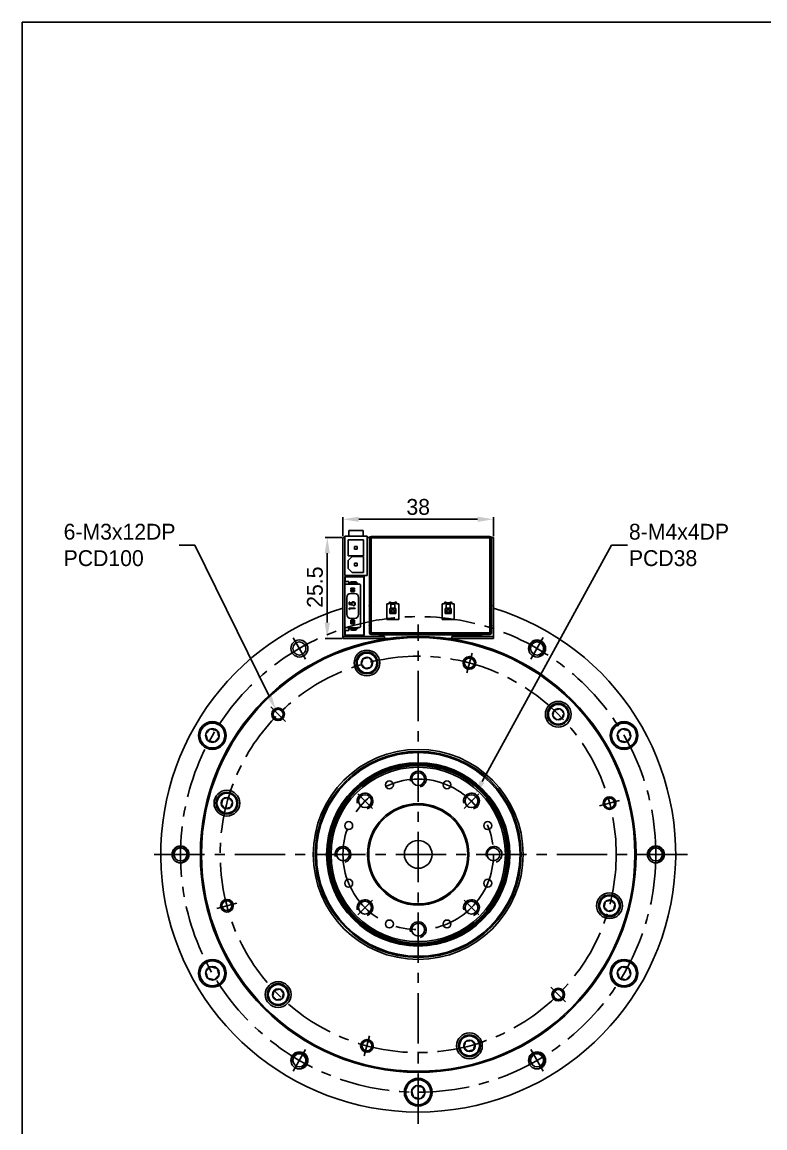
# Model space of a CAD drawing. Header units: millimetres. Extents: x 0 to 594, y 0 to 420.
# Drawn here: x 0 to 187.5, y 141 to 420 of the extents above; entities that cross this region are included whole.
import ezdxf

# ---------------------------------------------------------------- set-up
doc = ezdxf.new("R2010")
doc.units = ezdxf.units.MM
doc.header["$PDSIZE"] = -1
doc.linetypes.add('CENTERX2', pattern=[20.32, 12.7, -2.54, 2.54, -2.54])
for name, color, linetype in [('중심선', 1, 'CENTERX2'), ('치수', 3, 'Continuous'), ('치수선', 3, 'Continuous')]:
    doc.layers.add(name, color=color, linetype=linetype)
doc.styles.add('누리로봇 문자스타일_20230829', font='GOTHIC.TTF')
doc.dimstyles.new('A2기본 치수스타일', dxfattribs={"dimtxt": 4, "dimasz": 4, "dimexe": 0.5, "dimexo": 0.3, "dimgap": 1, "dimtad": 1, "dimtoh": 1, "dimdec": 1, "dimzin": 12, "dimdsep": 46, "dimtxsty": '누리로봇 문자스타일_20230829', "dimcen": 0.09, "dimclrd": 3, "dimclre": 3, "dimclrt": 3, "dimadec": 0, "dimazin": 3, "dimtm": 1e-09, "dimtfac": 1, "dimtdec": 1, "dimtofl": 0, "dimtmove": 0, "dimatfit": 3, "dimfxl": 1, "dimfrac": 2, "dimarcsym": 0})
doc.dimstyles.new('A3지시선 치수스타일', dxfattribs={"dimtxt": 4, "dimasz": 4, "dimexe": 0.5, "dimexo": 0.3, "dimgap": 0.396875, "dimtad": 0, "dimtih": 1, "dimtoh": 1, "dimdec": 1, "dimzin": 12, "dimdsep": 46, "dimtxsty": '누리로봇 문자스타일_20230829', "dimcen": 0.09, "dimclrd": 3, "dimclre": 3, "dimclrt": 3, "dimadec": 0, "dimazin": 3, "dimtm": 1e-09, "dimtfac": 1, "dimtdec": 1, "dimtofl": 0, "dimtmove": 0, "dimatfit": 3, "dimfxl": 1, "dimfrac": 2, "dimarcsym": 0})

# ---------------------------------------------------------------- blocks, each defined once
blk = doc.blocks.new('*U81')
at = {"layer": '중심선'}
blk.add_line((-1.57, -2.73), (1.57, 2.73), dxfattribs=at)
blk = doc.blocks.new('*U82')
at = {"color": 0, "linetype": 'ByBlock', "lineweight": -2}
for p, rotation in [((93.06, 248.41), 60.00000000000004), ((63.06, 196.45), 120), ((183.06, 196.45), 300), ((93.06, 144.49), 180), ((153.06, 144.49), 240)]:
    blk.add_blockref('*U81', p, dxfattribs=dict(at, rotation=rotation))
blk.add_blockref('*U81', (153.06, 248.41), dxfattribs=at)
blk = doc.blocks.new('*U83')
at = {"layer": '중심선', "ltscale": 2}
blk.add_line((-1.85, -1.85), (1.85, 1.85), dxfattribs=at)
blk = doc.blocks.new('*U84')
at = {"color": 0, "linetype": 'ByBlock', "lineweight": -2}
for p, rotation in [((123.06, 215.45), 45.00000000000001), ((109.63, 209.89), 90), ((104.06, 196.45), 135), ((142.06, 196.45), 315), ((109.63, 183.02), 180), ((136.5, 183.02), 270), ((123.06, 177.45), 225)]:
    blk.add_blockref('*U83', p, dxfattribs=dict(at, rotation=rotation))
blk.add_blockref('*U83', (136.5, 209.89), dxfattribs=at)
blk = doc.blocks.new('*U85')
at = {"layer": '중심선'}
blk.add_line((-0.67, -2.51), (0.67, 2.51), dxfattribs=at)
blk = doc.blocks.new('*U86')
at = {"color": 0, "linetype": 'ByBlock', "lineweight": -2}
blk.add_blockref('*U85', (136.01, 244.75), dxfattribs=at)
for p, rotation in [((87.71, 231.81), 59.99999999999999), ((171.36, 209.39), 300), ((74.77, 183.51), 120), ((158.42, 161.1), 239.9999999999999), ((110.12, 148.16), 180)]:
    blk.add_blockref('*U85', p, dxfattribs=dict(at, rotation=rotation))
blk = doc.blocks.new('*D88')
at = {"layer": 'Defpoints', "color": 0}
for p in [(64.09, 246.48), (65.2, 244.23)]:
    blk.add_point(p, dxfattribs=at)
at = {"layer": '치수선', "color": 3, "lineweight": -2}
for p, q in [((39.63, 288.06), (43.63, 288.06)), ((43.63, 288.06), (62.33, 250.07))]:
    blk.add_line(p, q, dxfattribs=at)
at = {"layer": '치수선', "color": 3}
blk.add_solid([(62.92, 250.36), (61.73, 249.77), (64.09, 246.48)], dxfattribs=at)
at = {"layer": '치수선', "color": 3, "insert": (10.49, 288.06), "char_height": 4, "attachment_point": 4, "style": '누리로봇 문자스타일_20230829'}
blk.add_mtext('6-M3x12DP\\PPCD100', dxfattribs=at)
blk = doc.blocks.new('*D89')
at = {"layer": 'Defpoints', "color": 0}
for p in [(114.21, 224.86), (112.66, 222.01)]:
    blk.add_point(p, dxfattribs=at)
at = {"layer": '치수선', "color": 3, "lineweight": -2}
for p, q in [((148.8, 288.06), (116.13, 228.37)), ((152.8, 288.06), (148.8, 288.06))]:
    blk.add_line(p, q, dxfattribs=at)
at = {"layer": '치수선', "color": 3}
blk.add_solid([(115.55, 228.69), (116.72, 228.05), (114.21, 224.86)], dxfattribs=at)
at = {"layer": '치수선', "color": 3, "insert": (153.2, 288.06), "char_height": 4, "attachment_point": 4, "style": '누리로봇 문자스타일_20230829'}
blk.add_mtext('8-M4x4DP\\PPCD38', dxfattribs=at)
blk = doc.blocks.new('*D103')
at = {"layer": 'Defpoints', "color": 0}
for p in [(119, 294.56), (81, 290), (119, 290)]:
    blk.add_point(p, dxfattribs=at)
at = {"layer": '치수', "color": 3, "lineweight": -2}
for p, q in [((81, 290.3), (81, 295.06)), ((85, 294.56), (115, 294.56)), ((119, 290.3), (119, 295.06))]:
    blk.add_line(p, q, dxfattribs=at)
at = {"layer": '치수', "color": 3}
for points in [[(85, 295.22), (85, 293.89), (81, 294.56)], [(115, 295.22), (115, 293.89), (119, 294.56)]]:
    blk.add_solid(points, dxfattribs=at)
at = {"layer": '치수', "color": 3, "insert": (100, 297.66), "char_height": 4, "attachment_point": 5, "style": '누리로봇 문자스타일_20230829'}
blk.add_mtext('38', dxfattribs=at)
blk = doc.blocks.new('*D106')
at = {"layer": 'Defpoints', "color": 0}
for p in [(81, 290), (77.04, 264.5), (81, 264.5)]:
    blk.add_point(p, dxfattribs=at)
at = {"layer": '치수', "color": 3, "lineweight": -2}
for p, q in [((80.7, 290), (76.54, 290)), ((77.04, 286), (77.04, 268.5)), ((80.7, 264.5), (76.54, 264.5))]:
    blk.add_line(p, q, dxfattribs=at)
at = {"layer": '치수', "color": 3}
for points in [[(76.37, 286), (77.71, 286), (77.04, 290)], [(76.37, 268.5), (77.71, 268.5), (77.04, 264.5)]]:
    blk.add_solid(points, dxfattribs=at)
at = {"layer": '치수', "color": 3, "insert": (73.94, 277.43), "char_height": 4, "attachment_point": 5, "rotation": 90, "style": '누리로봇 문자스타일_20230829'}
blk.add_mtext('25.5', dxfattribs=at)

msp = doc.modelspace()

# ---------------------------------------------------------------- linework, layer by layer
at = {"color": 7, "linetype": 'Continuous', "lineweight": 25}
for p, q in [((81.5, 290.26), (81.95, 290.26)), ((81.5, 290.26), (81.5, 280.36)), ((87.1, 290.26), (81.95, 290.26)), ((82.5, 291.76), (82.5, 290.26)), ((83.18, 291.76), (82.5, 291.76)), ((86.1, 291.76), (83.43, 291.76)), ((86.1, 291.76), (86.1, 290.26)), ((87.1, 290.26), (87.1, 280.36)), ((88.11, 290.25), (118.1, 290.25)), ((81.5, 290), (81, 290)), ((81, 264.5), (81, 290)), ((82.3, 289.36), (86.2, 289.36)), ((82.3, 285.36), (82.3, 289.36)), ((86.2, 289.36), (86.2, 285.36)), ((87.74, 290), (87.1, 290)), ((87.71, 266.1), (87.71, 289.85)), ((88.11, 290), (87.98, 290)), ((88.11, 289.85), (88.11, 265.9)), ((118.18, 289.85), (88.11, 289.85)), ((118.23, 290), (118.1, 290)), ((118.1, 265.9), (118.1, 289.85)), ((119, 290), (118.47, 290)), ((118.5, 289.85), (118.5, 266.1)), ((119, 290), (119, 264.5)), ((86.2, 285.36), (82.3, 285.36)), ((82.3, 284.16), (83.3, 285.16)), ((83.3, 285.16), (86.2, 285.16)), ((86.2, 285.16), (86.2, 281.16)), ((82.3, 282.16), (82.3, 284.16)), ((83.3, 281.16), (82.3, 282.16)), ((84.6, 283.51), (83.9, 283.51)), ((87.1, 280.36), (81.5, 280.36)), ((81.5, 280.07), (81.5, 278.9)), ((86.3, 280.17), (81.6, 280.17)), ((81.6, 278.9), (81.6, 280.14)), ((81.6, 280.07), (86.3, 280.07)), ((86.2, 281.16), (83.3, 281.16)), ((86.4, 280.07), (86.3, 280.07)), ((86.3, 280.07), (86.3, 265.35)), ((86.4, 265.35), (86.4, 280.07)), ((82.5, 278.9), (81.5, 278.9)), ((81.5, 278.9), (81.5, 277.96)), ((81.5, 267.46), (81.5, 277.96)), ((81.7, 278.16), (82.2, 278.16)), ((82.2, 278.16), (82.25, 278.21)), ((84.65, 278.21), (82.25, 278.21)), ((82.5, 278.9), (82.5, 278.21)), ((84.05, 278.61), (83, 278.61)), ((83, 278.61), (83, 278.21)), ((83.9, 277.21), (83, 277.21)), ((83, 277.21), (83, 276.81)), ((83.9, 276.81), (83, 276.81)), ((83, 276.71), (83, 276.31)), ((83, 276.71), (83.9, 276.71)), ((83, 276.31), (83.9, 276.31)), ((83.05, 278.61), (83.05, 278.21)), ((83.22, 278.81), (84.06, 278.81)), ((83.9, 276.81), (83.9, 277.21)), ((83.9, 276.31), (83.9, 276.71)), ((84.05, 278.51), (84.05, 278.61)), ((84.06, 278.51), (84.05, 278.51)), ((84.65, 278.21), (84.7, 278.16)), ((84.7, 278.16), (85.2, 278.16)), ((85.4, 277.96), (85.4, 267.46)), ((81.95, 274.86), (81.95, 270.56)), ((82.59, 273.65), (82.74, 273.65)), ((82.59, 273.04), (82.59, 273.65)), ((82.74, 273.65), (82.74, 273.14)), ((83.95, 275.86), (82.95, 275.86)), ((84.95, 274.86), (84.95, 270.56)), ((92.7, 273.25), (92.7, 273.48)), ((93.1, 273.48), (94.1, 273.48)), ((94.5, 273.48), (94.5, 273.25)), ((106.67, 273.25), (106.67, 273.48)), ((107.07, 273.48), (108.07, 273.48)), ((108.47, 273.48), (108.47, 273.25)), ((83.34, 272.89), (82.59, 273.04)), ((82.59, 271.88), (82.59, 272.15)), ((82.59, 272.15), (84.09, 272.15)), ((82.74, 271.79), (82.59, 271.88)), ((82.74, 273.14), (83.13, 273.06)), ((84.09, 272.02), (82.74, 272.02)), ((82.74, 272.02), (82.74, 271.79)), ((83.7, 272.73), (83.7, 272.87)), ((84.09, 272.15), (84.09, 272.02)), ((92.7, 273.25), (92.1, 273.25)), ((92.1, 273.25), (92.1, 269.25)), ((92.86, 270.75), (92.86, 272.05)), ((92.86, 272.05), (93.1, 272.05)), ((94.36, 270.75), (92.86, 270.75)), ((93.1, 273.13), (93.1, 272.12)), ((93.1, 272.12), (94.1, 272.12)), ((93.1, 272.12), (93.1, 272.03)), ((93.4, 272.03), (93.1, 272.03)), ((93.1, 271.15), (93.1, 271.55)), ((93.4, 271.55), (93.1, 271.55)), ((94.1, 271.15), (93.1, 271.15)), ((94.1, 273.13), (93.1, 273.13)), ((93.4, 271.84), (93.4, 271.55)), ((93.8, 271.78), (93.4, 271.78)), ((94.1, 272.03), (93.8, 272.03)), ((93.8, 271.55), (93.8, 271.84)), ((93.8, 271.55), (94.1, 271.55)), ((94.1, 272.12), (94.1, 273.13)), ((94.1, 271.55), (94.1, 271.15)), ((94.1, 272.05), (94.36, 272.05)), ((94.36, 272.05), (94.36, 270.75)), ((95.1, 273.25), (94.5, 273.25)), ((95.1, 269.25), (95.1, 273.25)), ((106.67, 273.25), (106.08, 273.25)), ((106.08, 273.25), (106.08, 269.25)), ((106.82, 270.75), (106.82, 272.05)), ((106.82, 272.05), (107.07, 272.05)), ((108.33, 270.75), (106.82, 270.75)), ((107.07, 273.13), (107.07, 272.12)), ((107.07, 272.12), (108.07, 272.12)), ((107.07, 272.12), (107.07, 272.03)), ((107.37, 272.03), (107.07, 272.03)), ((107.07, 271.15), (107.07, 271.55)), ((107.37, 271.55), (107.07, 271.55)), ((108.07, 271.15), (107.07, 271.15)), ((108.07, 273.13), (107.07, 273.13)), ((107.37, 271.84), (107.37, 271.55)), ((107.77, 271.78), (107.37, 271.78)), ((108.07, 272.03), (107.77, 272.03)), ((107.77, 271.55), (107.77, 271.84)), ((107.77, 271.55), (108.07, 271.55)), ((108.07, 272.12), (108.07, 273.13)), ((108.07, 271.55), (108.07, 271.15)), ((108.07, 272.05), (108.33, 272.05)), ((108.33, 272.05), (108.33, 270.75)), ((109.07, 273.25), (108.47, 273.25)), ((109.07, 269.25), (109.07, 273.25)), ((83.95, 269.56), (82.95, 269.56)), ((83, 269.11), (83.9, 269.11)), ((83, 268.71), (83, 269.11)), ((83, 268.71), (83.9, 268.71)), ((83.9, 268.61), (83, 268.61)), ((83, 268.21), (83, 268.61)), ((83.9, 268.21), (83, 268.21)), ((83.9, 269.11), (83.9, 268.71)), ((83.9, 268.61), (83.9, 268.21)), ((92.1, 269.25), (95.1, 269.25)), ((106.08, 269.25), (109.07, 269.25)), ((81.5, 267.46), (81.5, 266.52)), ((82.5, 266.52), (81.5, 266.52)), ((81.5, 266.52), (81.5, 265.35)), ((81.56, 265.35), (86.32, 265.35)), ((81.6, 265.35), (81.6, 266.52)), ((81.6, 265.25), (86.3, 265.25)), ((81.7, 267.26), (82.2, 267.26)), ((82.2, 267.26), (82.25, 267.21)), ((84.65, 267.21), (82.25, 267.21)), ((82.5, 267.21), (82.5, 266.52)), ((83, 267.21), (83, 266.81)), ((83, 266.81), (84.05, 266.81)), ((83.05, 267.21), (83.05, 266.81)), ((83.22, 266.61), (84.07, 266.61)), ((84.05, 266.81), (84.05, 266.91)), ((84.07, 266.91), (84.05, 266.91)), ((84.65, 267.21), (84.7, 267.26)), ((84.7, 267.26), (85.2, 267.26)), ((87.66, 267.81), (87.71, 267.82)), ((87.66, 267.81), (87.71, 267.55)), ((87.71, 266.1), (87.71, 265.9)), ((87.91, 265.9), (87.71, 265.9)), ((88.11, 265.9), (91.11, 265.9)), ((91.11, 265.5), (88.11, 265.5)), ((115.35, 265.4), (90.85, 265.4)), ((91.11, 265.9), (104.1, 265.9)), ((102.1, 265.8), (91.11, 265.8)), ((102.1, 265.7), (91.11, 265.7)), ((91.11, 265.5), (104.1, 265.5)), ((95.4, 265.85), (91.8, 265.85)), ((115.1, 265.7), (104.1, 265.7)), ((104.1, 265.9), (115.1, 265.9)), ((104.1, 265.5), (104.1, 265.9)), ((109.37, 265.8), (104.1, 265.8)), ((104.1, 265.5), (115.1, 265.5)), ((109.37, 265.85), (105.77, 265.85)), ((115.1, 265.8), (109.37, 265.8)), ((115.1, 265.9), (118.1, 265.9)), ((118.1, 265.5), (115.1, 265.5)), ((115.41, 265.4), (116, 265.4)), ((118.3, 265.9), (118.5, 265.9)), ((118.55, 267.81), (118.5, 267.82)), ((118.5, 267.55), (118.55, 267.81)), ((118.5, 265.9), (118.5, 266.1)), ((81, 265), (91.5, 265)), ((92.6, 264.5), (81, 264.5)), ((91.5, 265), (91.5, 264.5)), ((119, 264.5), (107.4, 264.5)), ((108.5, 265), (119, 265)), ((108.5, 264.5), (108.5, 265)), ((88.45, 214.78), (88.17, 214.9))]:
    msp.add_line(p, q, dxfattribs=at)
msp.add_lwpolyline([(0, 420), (594, 420), (594, 0), (0, 0)], close=True)
at = {"color": 7, "linetype": 'Continuous', "lineweight": 25, "flags": 128}
for points in [[(88.11, 290.25), (88.11, 290.24), (88.11, 290.22), (88.11, 290.18), (88.11, 290.13), (88.11, 290.07), (88.11, 290), (88.11, 289.93), (88.11, 289.85)], [(118.1, 289.85), (118.1, 289.93), (118.1, 290), (118.1, 290.07), (118.1, 290.13), (118.1, 290.18), (118.1, 290.22), (118.1, 290.24), (118.1, 290.25)], [(83.9, 287.71), (83.9, 287.32), (83.9, 287.01)], [(84.6, 287.71), (84.21, 287.71), (83.9, 287.71)], [(84.6, 287.71), (84.6, 287.32), (84.6, 287.01)], [(88.11, 289.85), (88.03, 289.85), (87.96, 289.85), (87.89, 289.85), (87.83, 289.85), (87.78, 289.85), (87.74, 289.85), (87.72, 289.85), (87.71, 289.85)], [(118.5, 289.85), (118.49, 289.85), (118.47, 289.85), (118.43, 289.85), (118.38, 289.85), (118.32, 289.85), (118.25, 289.85), (118.18, 289.85)], [(84.6, 287.01), (84.21, 287.01), (83.9, 287.01)], [(83.9, 283.51), (83.9, 283.12), (83.9, 282.81)], [(84.6, 282.81), (84.21, 282.81), (83.9, 282.81)], [(84.6, 283.51), (84.6, 283.12), (84.6, 282.81)], [(81.6, 280.07), (81.58, 280.07), (81.53, 280.07), (81.52, 280.07), (81.51, 280.07), (81.5, 280.07), (81.5, 280.07)], [(81.6, 280.17), (81.6, 280.17), (81.6, 280.16), (81.6, 280.15), (81.6, 280.14)], [(86.3, 280.07), (86.3, 280.11), (86.3, 280.13), (86.3, 280.14), (86.3, 280.15), (86.3, 280.17)], [(93.1, 273.48), (93.1, 273.43), (93.1, 273.38), (93.1, 273.33), (93.1, 273.16), (93.1, 273.13)], [(94.1, 273.13), (94.1, 273.16), (94.1, 273.2), (94.1, 273.24), (94.1, 273.28), (94.1, 273.33), (94.1, 273.48)], [(107.07, 273.48), (107.07, 273.43), (107.07, 273.38), (107.07, 273.33), (107.07, 273.16), (107.07, 273.13)], [(108.07, 273.13), (108.07, 273.16), (108.07, 273.2), (108.07, 273.24), (108.07, 273.28), (108.07, 273.33), (108.07, 273.38), (108.07, 273.48)], [(93.4, 272.03), (93.4, 271.91), (93.4, 271.88), (93.4, 271.84)], [(93.8, 271.84), (93.8, 271.88), (93.8, 271.91), (93.8, 272.03)], [(94.1, 272.03), (94.1, 272.04), (94.1, 272.05), (94.1, 272.07), (94.1, 272.08), (94.1, 272.09), (94.1, 272.1), (94.1, 272.11), (94.1, 272.12)], [(107.37, 272.03), (107.37, 271.91), (107.37, 271.88), (107.37, 271.84)], [(107.77, 271.84), (107.77, 271.88), (107.77, 271.91), (107.77, 272.03)], [(108.07, 272.03), (108.07, 272.04), (108.07, 272.05), (108.07, 272.07), (108.07, 272.08), (108.07, 272.09), (108.07, 272.1), (108.07, 272.11), (108.07, 272.12)], [(81.5, 265.35), (81.5, 265.35), (81.54, 265.35), (81.56, 265.35)], [(81.6, 265.35), (81.6, 265.31), (81.6, 265.29), (81.6, 265.28), (81.6, 265.27), (81.6, 265.25), (81.6, 265.25)], [(86.3, 265.25), (86.3, 265.27), (86.3, 265.28), (86.3, 265.29), (86.3, 265.31), (86.3, 265.35)], [(86.32, 265.35), (86.34, 265.35), (86.36, 265.35), (86.4, 265.35), (86.4, 265.35)], [(88.11, 265.9), (88.11, 265.75), (88.11, 265.68), (88.11, 265.62), (88.11, 265.57), (88.11, 265.53), (88.11, 265.51), (88.11, 265.5)], [(90.2, 265.4), (90.26, 265.4), (90.41, 265.4), (90.61, 265.4), (90.85, 265.4)], [(90.85, 265.5), (90.85, 265.48), (90.85, 265.46), (90.85, 265.4)], [(91.11, 265.5), (91.11, 265.51), (91.11, 265.53), (91.11, 265.57), (91.11, 265.9)], [(91.8, 265.8), (91.8, 265.81), (91.8, 265.82), (91.8, 265.85), (91.8, 265.89), (91.8, 265.9)], [(95.4, 265.9), (95.4, 265.89), (95.4, 265.85), (95.4, 265.82), (95.4, 265.8)], [(102.1, 265.9), (102.1, 265.57), (102.1, 265.53), (102.1, 265.51), (102.1, 265.5)], [(105.77, 265.8), (105.77, 265.82), (105.77, 265.85), (105.77, 265.89), (105.77, 265.9)], [(109.37, 265.9), (109.37, 265.89), (109.37, 265.85), (109.37, 265.82), (109.37, 265.8)], [(115.1, 265.9), (115.1, 265.82), (115.1, 265.75), (115.1, 265.68), (115.1, 265.62), (115.1, 265.57), (115.1, 265.53), (115.1, 265.51), (115.1, 265.5)], [(115.35, 265.4), (115.35, 265.41), (115.35, 265.41), (115.35, 265.43), (115.35, 265.44), (115.35, 265.46), (115.35, 265.48), (115.35, 265.5)], [(115.35, 265.4), (115.36, 265.4), (115.38, 265.4), (115.39, 265.4), (115.4, 265.4), (115.41, 265.4), (115.41, 265.4)], [(118.1, 265.5), (118.1, 265.51), (118.1, 265.53), (118.1, 265.57), (118.1, 265.62), (118.1, 265.68), (118.1, 265.75), (118.1, 265.9)]]:
    msp.add_lwpolyline(points, dxfattribs=at)
at = {"color": 7, "linetype": 'Continuous', "lineweight": 25}
for centre, radius in [((100, 210), 55), ((100, 210), 54.7), ((70, 261.96), 2.15), ((70, 261.96), 1.65), ((130, 261.96), 2.15), ((130, 261.96), 1.65), ((87.06, 258.3), 3.25), ((87.06, 258.3), 2.75), ((87.06, 258.3), 2.5), ((87.06, 258.3), 1.44), ((112.94, 258.3), 1.6), ((112.94, 258.3), 1.25), ((135.36, 245.36), 3.25), ((64.64, 245.36), 1.6), ((64.64, 245.36), 1.25), ((135.36, 245.36), 2.75), ((135.36, 245.36), 2.5), ((135.36, 245.36), 1.44), ((48.04, 240), 3.5), ((48.04, 240), 3.15), ((151.96, 240), 3.5), ((151.96, 240), 3.15), ((48.04, 240), 1.73), ((151.96, 240), 1.73), ((100, 210), 26.5), ((100, 210), 26), ((100, 210), 25.71), ((100, 210), 23.13), ((100, 210), 22.96), ((100, 210), 22.66), ((100, 210), 22.42), ((100, 210), 22), ((100, 229), 1.62), ((51.7, 222.94), 3.25), ((92.73, 227.55), 1), ((107.27, 227.55), 1), ((51.7, 222.94), 2.75), ((51.7, 222.94), 2.5), ((51.7, 222.94), 1.44), ((86.56, 223.44), 1.62), ((113.44, 223.44), 1.62), ((148.3, 222.94), 1.6), ((148.3, 222.94), 1.25), ((100, 210), 12.8), ((100, 210), 12.5), ((82.45, 217.27), 1), ((117.55, 217.27), 1), ((40, 210), 2.15), ((100, 210), 3.5), ((160, 210), 2.15), ((40, 210), 1.65), ((81, 210), 1.62), ((119, 210), 1.62), ((160, 210), 1.65), ((82.45, 202.73), 1), ((117.55, 202.73), 1), ((51.7, 197.06), 1.6), ((51.7, 197.06), 1.25), ((86.56, 196.56), 1.62), ((113.44, 196.56), 1.62), ((148.3, 197.06), 3.25), ((148.3, 197.06), 2.75), ((148.3, 197.06), 2.5), ((148.3, 197.06), 1.44), ((92.73, 192.45), 1), ((100, 191), 1.62), ((107.27, 192.45), 1), ((48.04, 180), 3.5), ((48.04, 180), 3.15), ((48.04, 180), 1.73), ((151.96, 180), 3.5), ((151.96, 180), 3.15), ((151.96, 180), 1.73), ((64.64, 174.64), 3.25), ((64.64, 174.64), 2.75), ((64.64, 174.64), 2.5), ((64.64, 174.64), 1.44), ((135.36, 174.64), 1.6), ((135.36, 174.64), 1.25), ((112.94, 161.7), 3.25), ((87.06, 161.7), 1.6), ((87.06, 161.7), 1.25), ((112.94, 161.7), 2.75), ((112.94, 161.7), 2.5), ((112.94, 161.7), 1.44), ((70, 158.04), 2.15), ((70, 158.04), 1.65), ((130, 158.04), 2.15), ((130, 158.04), 1.65), ((100, 150), 3.5), ((100, 150), 3.15), ((100, 150), 1.73)]:
    msp.add_circle(centre, radius, dxfattribs=at)
for centre, radius, start, end in [((88.11, 289.85), 0.4, 90, 180), ((118.1, 289.85), 0.4, 0, 90), ((88.11, 289.85), 0.2, 90, 180), ((88.21, 289.7), 0.3, 109.4712, 150), ((118.1, 289.85), 0.2, 0, 90), ((118, 289.7), 0.3, 30, 70.5288), ((81.6, 280.07), 0.1, 90, 180), ((86.3, 280.07), 0.1, 0, 90), ((81.7, 277.96), 0.2, 90, 180), ((83.55, 278.19), 0.8, 145.8571, 178.4986), ((83.22, 278.41), 0.4, 90.0006, 145.8571), ((84.06, 278.11), 0.7, 3.8047, 90.0006), ((84.06, 278.11), 0.4, 13.9527, 90.0011), ((85.2, 277.96), 0.2, 0, 90), ((82.95, 274.86), 1, 90, 180), ((83.95, 274.86), 1, 0, 90), ((92.9, 273.48), 0.2, 0, 180), ((94.3, 273.48), 0.2, 0, 180), ((106.87, 273.48), 0.2, 0, 180), ((108.27, 273.48), 0.2, 0, 180), ((100, 210), 65, 106.9962, 73.0038), ((88.21, 272.72), 0.587, 148.3896, 211.6104), ((118, 272.72), 0.587, 328.3896, 31.6104), ((82.95, 270.56), 1, 180, 270), ((83.95, 270.56), 1, 270, 0), ((81.7, 267.46), 0.2, 180, 270), ((81.6, 265.35), 0.1, 180, 270), ((83.55, 267.24), 0.8, 182.0085, 214.1423), ((83.22, 267.01), 0.4, 214.1423, 269.9999), ((84.07, 267.31), 0.7, 269.9999, 355.6136), ((84.07, 267.31), 0.4, 269.9999, 344.9985), ((85.2, 267.46), 0.2, 270, 0), ((86.3, 265.35), 0.1, 270, 0), ((88.11, 265.9), 0.4, 180, 270), ((88.11, 265.9), 0.2, 180, 270), ((90.2, 265.7), 0.3, 221.8103, 270), ((116, 265.7), 0.3, 270, 318.1897), ((118.1, 265.9), 0.2, 270, 0), ((118.1, 265.9), 0.4, 270, 0)]:
    msp.add_arc(centre, radius, start, end, dxfattribs=at)
for centre, radius in [((130, 261.96), 2), ((112.94, 258.3), 1.5), ((64.64, 245.36), 1.5), ((100, 229), 2), ((86.56, 223.44), 2), ((113.44, 223.44), 2), ((148.3, 222.94), 1.5), ((40, 210), 2), ((81, 210), 2), ((119.14, 210), 2), ((160, 210), 2), ((51.7, 197.06), 1.5), ((86.56, 196.56), 2), ((113.44, 196.56), 2), ((100, 191), 2), ((135.36, 174.64), 1.5), ((87.06, 161.7), 1.5), ((70, 158.04), 2), ((130, 158.04), 2)]:
    msp.add_arc(centre, radius, 285, 195)
for points, knots in [([(83.43, 291.76), (83.41, 291.75), (83.37, 291.74), (83.31, 291.74), (83.24, 291.74), (83.2, 291.75), (83.18, 291.76)], [0, 0, 0, 0, 0.256063, 0.499936, 0.742356, 1, 1, 1, 1]), ([(83.1, 273.24), (83.11, 273.31), (83.13, 273.46), (83.26, 273.61), (83.43, 273.7), (83.54, 273.71), (83.6, 273.71)], [0, 0, 0, 0, 0.279686, 0.559027, 0.779292, 1, 1, 1, 1]), ([(83.59, 273.58), (83.54, 273.57), (83.43, 273.56), (83.32, 273.46), (83.27, 273.34), (83.26, 273.26), (83.26, 273.22)], [0, 0, 0, 0, 0.27954, 0.558621, 0.779046, 1, 1, 1, 1]), ([(83.97, 273.2), (83.96, 273.25), (83.95, 273.37), (83.85, 273.49), (83.72, 273.57), (83.63, 273.57), (83.59, 273.58)], [0, 0, 0, 0, 0.279617, 0.559358, 0.779558, 1, 1, 1, 1]), ([(83.6, 273.71), (83.67, 273.7), (83.83, 273.69), (84.01, 273.55), (84.11, 273.37), (84.12, 273.25), (84.12, 273.19)], [0, 0, 0, 0, 0.279864, 0.559268, 0.779423, 1, 1, 1, 1]), ([(83.13, 273.06), (83.13, 273.1), (83.11, 273.15), (83.11, 273.21), (83.1, 273.24)], [0, 0, 0, 0, 0.560058, 1, 1, 1, 1]), ([(83.26, 273.22), (83.27, 273.15), (83.28, 273.04), (83.32, 272.93), (83.34, 272.89)], [0, 0, 0, 0, 0.559413, 1, 1, 1, 1]), ([(83.7, 272.87), (83.74, 272.88), (83.83, 272.9), (83.91, 272.99), (83.96, 273.09), (83.97, 273.16), (83.97, 273.2)], [0, 0, 0, 0, 0.280054, 0.559164, 0.779584, 1, 1, 1, 1]), ([(84.12, 273.19), (84.12, 273.12), (84.1, 273), (83.99, 272.85), (83.85, 272.76), (83.75, 272.74), (83.7, 272.73)], [0, 0, 0, 0, 0.279625, 0.559017, 0.779381, 1, 1, 1, 1]), ([(87.71, 266.1), (87.72, 266.07), (87.73, 266.02), (87.81, 265.96), (87.89, 265.93), (87.96, 265.91), (88.04, 265.9), (88.09, 265.9), (88.11, 265.9)], [0, 0, 0, 0, 0.27334, 0.5329, 0.656984, 0.775675, 0.889725, 1, 1, 1, 1]), ([(118.5, 266.1), (118.49, 266.07), (118.48, 266.02), (118.4, 265.96), (118.32, 265.93), (118.25, 265.91), (118.17, 265.9), (118.12, 265.9), (118.1, 265.9)], [0, 0, 0, 0, 0.269684, 0.527544, 0.653272, 0.77339, 0.888671, 1, 1, 1, 1]), ([(86.07, 259.35), (86.3, 259.4), (86.54, 259.46), (87.02, 259.57), (87.25, 259.62), (87.48, 259.68)], [0, 0, 0, 0, 0.5, 0.5, 1, 1, 1, 1]), ([(87.48, 259.68), (87.64, 259.5), (87.8, 259.33), (88.14, 258.97), (88.3, 258.79), (88.47, 258.62)], [0, 0, 0, 0, 0.5, 0.5, 1, 1, 1, 1]), ([(85.65, 257.97), (85.72, 258.2), (85.79, 258.43), (85.9, 258.78), (85.94, 258.9), (86.01, 259.13), (86.04, 259.24), (86.07, 259.35)], [0, 0, 0, 0, 0.5, 0.5, 0.75, 0.75, 1, 1, 1, 1]), ([(86.64, 256.92), (86.48, 257.09), (86.31, 257.26), (85.98, 257.62), (85.81, 257.8), (85.65, 257.97)], [0, 0, 0, 0, 0.5, 0.5, 1, 1, 1, 1]), ([(88.04, 257.24), (87.81, 257.19), (87.58, 257.13), (87.1, 257.02), (86.87, 256.97), (86.64, 256.92)], [0, 0, 0, 0, 0.5, 0.5, 1, 1, 1, 1]), ([(88.04, 257.24), (88.11, 257.47), (88.18, 257.7), (88.29, 258.05), (88.33, 258.17), (88.4, 258.4), (88.43, 258.51), (88.47, 258.62)], [0, 0, 0, 0, 0.5, 0.5, 0.75, 0.75, 1, 1, 1, 1]), ([(133.95, 245.03), (134.02, 245.26), (134.09, 245.48), (134.23, 245.95), (134.3, 246.19), (134.37, 246.41)], [0, 0, 0, 0, 0.5, 0.5, 1, 1, 1, 1]), ([(134.37, 246.41), (134.6, 246.46), (134.84, 246.52), (135.19, 246.6), (135.31, 246.63), (135.55, 246.68), (135.66, 246.71), (135.78, 246.74)], [0, 0, 0, 0, 0.5, 0.5, 0.75, 0.75, 1, 1, 1, 1]), ([(135.78, 246.74), (135.94, 246.56), (136.1, 246.39), (136.44, 246.03), (136.6, 245.85), (136.76, 245.68)], [0, 0, 0, 0, 0.5, 0.5, 1, 1, 1, 1]), ([(136.76, 245.68), (136.69, 245.45), (136.62, 245.23), (136.48, 244.76), (136.41, 244.53), (136.34, 244.3)], [0, 0, 0, 0, 0.5, 0.5, 1, 1, 1, 1]), ([(134.93, 243.98), (134.77, 244.15), (134.61, 244.32), (134.27, 244.68), (134.11, 244.86), (133.95, 245.03)], [0, 0, 0, 0, 0.5, 0.5, 1, 1, 1, 1]), ([(134.93, 243.98), (135.16, 244.03), (135.4, 244.08), (135.76, 244.16), (135.88, 244.19), (136.11, 244.25), (136.23, 244.27), (136.34, 244.3)], [0, 0, 0, 0, 0.5, 0.5, 0.75, 0.75, 1, 1, 1, 1]), ([(47.56, 241.66), (47.34, 241.44), (46.94, 241.02), (46.54, 240.61), (46.36, 240.41)], [0, 0, 0, 0, 0.534747, 1, 1, 1, 1]), ([(46.36, 240.41), (46.44, 240.12), (46.6, 239.56), (46.76, 239.01), (46.84, 238.75)], [0, 0, 0, 0, 0.534745, 1, 1, 1, 1]), ([(49.24, 241.25), (48.94, 241.32), (48.37, 241.46), (47.82, 241.6), (47.56, 241.66)], [0, 0, 0, 0, 0.534747, 1, 1, 1, 1]), ([(49.72, 239.59), (49.63, 239.88), (49.47, 240.44), (49.31, 240.99), (49.24, 241.25)], [0, 0, 0, 0, 0.534747, 1, 1, 1, 1]), ([(151.48, 241.66), (151.26, 241.44), (150.86, 241.02), (150.46, 240.61), (150.28, 240.41)], [0, 0, 0, 0, 0.534748, 1, 1, 1, 1]), ([(150.28, 240.41), (150.37, 240.12), (150.53, 239.56), (150.69, 239.01), (150.76, 238.75)], [0, 0, 0, 0, 0.534746, 1, 1, 1, 1]), ([(153.16, 241.25), (152.86, 241.32), (152.3, 241.46), (151.74, 241.6), (151.48, 241.66)], [0, 0, 0, 0, 0.534747, 1, 1, 1, 1]), ([(153.64, 239.59), (153.56, 239.88), (153.4, 240.44), (153.24, 240.99), (153.16, 241.25)], [0, 0, 0, 0, 0.5347472, 1, 1, 1, 1]), ([(46.84, 238.75), (47.14, 238.68), (47.7, 238.54), (48.26, 238.4), (48.52, 238.34)], [0, 0, 0, 0, 0.534746, 1, 1, 1, 1]), ([(48.52, 238.34), (48.74, 238.56), (49.14, 238.98), (49.54, 239.39), (49.72, 239.59)], [0, 0, 0, 0, 0.5347472, 1, 1, 1, 1]), ([(150.76, 238.75), (151.06, 238.68), (151.63, 238.54), (152.18, 238.4), (152.44, 238.34)], [0, 0, 0, 0, 0.534746, 1, 1, 1, 1]), ([(152.44, 238.34), (152.66, 238.56), (153.06, 238.98), (153.46, 239.39), (153.64, 239.59)], [0, 0, 0, 0, 0.534747, 1, 1, 1, 1]), ([(50.3, 222.62), (50.37, 222.84), (50.44, 223.07), (50.58, 223.54), (50.65, 223.77), (50.72, 224)], [0, 0, 0, 0, 0.5, 0.5, 1, 1, 1, 1]), ([(50.72, 224), (50.95, 224.05), (51.18, 224.1), (51.66, 224.21), (51.9, 224.27), (52.13, 224.32)], [0, 0, 0, 0, 0.5, 0.5, 1, 1, 1, 1]), ([(53.11, 223.27), (52.95, 223.44), (52.78, 223.62), (52.53, 223.88), (52.45, 223.97), (52.29, 224.15), (52.21, 224.24), (52.13, 224.32)], [0, 0, 0, 0, 0.5, 0.5, 0.75, 0.75, 1, 1, 1, 1]), ([(53.11, 223.27), (53.04, 223.04), (52.97, 222.81), (52.83, 222.34), (52.76, 222.11), (52.69, 221.89)], [0, 0, 0, 0, 0.5, 0.5, 1, 1, 1, 1]), ([(51.28, 221.56), (51.12, 221.73), (50.96, 221.91), (50.71, 222.18), (50.62, 222.27), (50.46, 222.44), (50.38, 222.53), (50.3, 222.62)], [0, 0, 0, 0, 0.5, 0.5, 0.75, 0.75, 1, 1, 1, 1]), ([(52.69, 221.89), (52.46, 221.83), (52.23, 221.78), (51.75, 221.67), (51.51, 221.61), (51.28, 221.56)], [0, 0, 0, 0, 0.5, 0.5, 1, 1, 1, 1]), ([(146.89, 196.73), (146.96, 196.96), (147.03, 197.19), (147.17, 197.66), (147.24, 197.89), (147.31, 198.11)], [0, 0, 0, 0, 0.5, 0.5, 1, 1, 1, 1]), ([(147.31, 198.11), (147.54, 198.17), (147.77, 198.22), (148.25, 198.33), (148.49, 198.39), (148.72, 198.44)], [0, 0, 0, 0, 0.5, 0.5, 1, 1, 1, 1]), ([(148.72, 198.44), (148.88, 198.27), (149.04, 198.09), (149.29, 197.82), (149.38, 197.73), (149.54, 197.56), (149.62, 197.47), (149.7, 197.38)], [0, 0, 0, 0, 0.5, 0.5, 0.75, 0.75, 1, 1, 1, 1]), ([(146.89, 196.73), (147.05, 196.56), (147.22, 196.38), (147.47, 196.12), (147.55, 196.03), (147.71, 195.85), (147.79, 195.76), (147.87, 195.68)], [0, 0, 0, 0, 0.5, 0.5, 0.75, 0.75, 1, 1, 1, 1]), ([(149.28, 196), (149.05, 195.95), (148.82, 195.9), (148.34, 195.79), (148.1, 195.73), (147.87, 195.68)], [0, 0, 0, 0, 0.5, 0.5, 1, 1, 1, 1]), ([(149.7, 197.38), (149.63, 197.16), (149.56, 196.93), (149.42, 196.46), (149.35, 196.23), (149.28, 196)], [0, 0, 0, 0, 0.5, 0.5, 1, 1, 1, 1]), ([(47.56, 181.66), (47.34, 181.44), (46.94, 181.02), (46.54, 180.61), (46.36, 180.41)], [0, 0, 0, 0, 0.534747, 1, 1, 1, 1]), ([(49.24, 181.25), (48.94, 181.32), (48.37, 181.46), (47.82, 181.6), (47.56, 181.66)], [0, 0, 0, 0, 0.534746, 1, 1, 1, 1]), ([(151.48, 181.66), (151.26, 181.44), (150.86, 181.02), (150.46, 180.61), (150.28, 180.41)], [0, 0, 0, 0, 0.5347472, 1, 1, 1, 1]), ([(153.16, 181.25), (152.86, 181.32), (152.3, 181.46), (151.74, 181.6), (151.48, 181.66)], [0, 0, 0, 0, 0.534746, 1, 1, 1, 1]), ([(46.36, 180.41), (46.44, 180.12), (46.6, 179.56), (46.76, 179.01), (46.84, 178.75)], [0, 0, 0, 0, 0.5347472, 1, 1, 1, 1]), ([(46.84, 178.75), (47.14, 178.68), (47.7, 178.54), (48.26, 178.4), (48.52, 178.34)], [0, 0, 0, 0, 0.534747, 1, 1, 1, 1]), ([(48.52, 178.34), (48.74, 178.56), (49.14, 178.98), (49.54, 179.39), (49.72, 179.59)], [0, 0, 0, 0, 0.534748, 1, 1, 1, 1]), ([(49.72, 179.59), (49.63, 179.88), (49.47, 180.44), (49.31, 180.99), (49.24, 181.25)], [0, 0, 0, 0, 0.534746, 1, 1, 1, 1]), ([(150.28, 180.41), (150.37, 180.12), (150.53, 179.56), (150.69, 179.01), (150.76, 178.75)], [0, 0, 0, 0, 0.534747, 1, 1, 1, 1]), ([(150.76, 178.75), (151.06, 178.68), (151.63, 178.54), (152.18, 178.4), (152.44, 178.34)], [0, 0, 0, 0, 0.534747, 1, 1, 1, 1]), ([(152.44, 178.34), (152.66, 178.56), (153.06, 178.98), (153.46, 179.39), (153.64, 179.59)], [0, 0, 0, 0, 0.534747, 1, 1, 1, 1]), ([(153.64, 179.59), (153.56, 179.88), (153.4, 180.44), (153.24, 180.99), (153.16, 181.25)], [0, 0, 0, 0, 0.534745, 1, 1, 1, 1]), ([(65.07, 176.02), (64.84, 175.97), (64.6, 175.92), (64.24, 175.84), (64.12, 175.81), (63.89, 175.75), (63.77, 175.73), (63.66, 175.7)], [0, 0, 0, 0, 0.5, 0.5, 0.75, 0.75, 1, 1, 1, 1]), ([(65.07, 176.02), (65.23, 175.85), (65.39, 175.68), (65.73, 175.32), (65.89, 175.14), (66.05, 174.97)], [0, 0, 0, 0, 0.5, 0.5, 1, 1, 1, 1]), ([(63.24, 174.32), (63.31, 174.55), (63.38, 174.77), (63.52, 175.24), (63.59, 175.47), (63.66, 175.7)], [0, 0, 0, 0, 0.5, 0.5, 1, 1, 1, 1]), ([(64.22, 173.26), (64.06, 173.44), (63.9, 173.61), (63.56, 173.97), (63.4, 174.15), (63.24, 174.32)], [0, 0, 0, 0, 0.5, 0.5, 1, 1, 1, 1]), ([(65.63, 173.59), (65.4, 173.54), (65.16, 173.48), (64.81, 173.4), (64.69, 173.37), (64.45, 173.32), (64.34, 173.29), (64.22, 173.26)], [0, 0, 0, 0, 0.5, 0.5, 0.75, 0.75, 1, 1, 1, 1]), ([(66.05, 174.97), (65.98, 174.74), (65.91, 174.52), (65.77, 174.05), (65.7, 173.81), (65.63, 173.59)], [0, 0, 0, 0, 0.5, 0.5, 1, 1, 1, 1]), ([(111.96, 162.76), (111.89, 162.53), (111.82, 162.3), (111.71, 161.95), (111.67, 161.83), (111.6, 161.6), (111.57, 161.49), (111.53, 161.38)], [0, 0, 0, 0, 0.5, 0.5, 0.75, 0.75, 1, 1, 1, 1]), ([(111.96, 162.76), (112.19, 162.81), (112.42, 162.87), (112.9, 162.98), (113.13, 163.03), (113.36, 163.08)], [0, 0, 0, 0, 0.5, 0.5, 1, 1, 1, 1]), ([(113.36, 163.08), (113.52, 162.91), (113.69, 162.74), (114.02, 162.38), (114.19, 162.2), (114.35, 162.03)], [0, 0, 0, 0, 0.5, 0.5, 1, 1, 1, 1]), ([(114.35, 162.03), (114.28, 161.8), (114.21, 161.57), (114.1, 161.22), (114.06, 161.1), (113.99, 160.87), (113.96, 160.76), (113.93, 160.65)], [0, 0, 0, 0, 0.5, 0.5, 0.75, 0.75, 1, 1, 1, 1]), ([(112.52, 160.32), (112.36, 160.5), (112.2, 160.67), (111.86, 161.03), (111.7, 161.21), (111.53, 161.38)], [0, 0, 0, 0, 0.5, 0.5, 1, 1, 1, 1]), ([(113.93, 160.65), (113.7, 160.6), (113.46, 160.54), (112.98, 160.43), (112.75, 160.38), (112.52, 160.32)], [0, 0, 0, 0, 0.5, 0.5, 1, 1, 1, 1]), ([(99.52, 151.66), (99.3, 151.44), (98.9, 151.02), (98.5, 150.61), (98.32, 150.41)], [0, 0, 0, 0, 0.534747, 1, 1, 1, 1]), ([(101.2, 151.25), (100.9, 151.32), (100.34, 151.46), (99.78, 151.6), (99.52, 151.66)], [0, 0, 0, 0, 0.5347467, 1, 1, 1, 1]), ([(101.68, 149.59), (101.6, 149.88), (101.43, 150.44), (101.27, 150.99), (101.2, 151.25)], [0, 0, 0, 0, 0.5347472, 1, 1, 1, 1]), ([(98.32, 150.41), (98.4, 150.12), (98.57, 149.56), (98.73, 149.01), (98.8, 148.75)], [0, 0, 0, 0, 0.534747, 1, 1, 1, 1]), ([(98.8, 148.75), (99.1, 148.68), (99.66, 148.54), (100.22, 148.4), (100.48, 148.34)], [0, 0, 0, 0, 0.534746, 1, 1, 1, 1]), ([(100.48, 148.34), (100.7, 148.56), (101.1, 148.98), (101.5, 149.39), (101.68, 149.59)], [0, 0, 0, 0, 0.534747, 1, 1, 1, 1])]:
    msp.add_open_spline(points, degree=3, knots=knots, dxfattribs=at)
at = {"layer": '중심선'}
for p, q in [((100, 142), (100, 268)), ((168, 210), (32, 210))]:
    msp.add_line(p, q, dxfattribs=at)
for radius in [60, 50]:
    msp.add_circle((100, 210), radius, dxfattribs=at)
at = {"layer": '중심선', "ltscale": 2}
msp.add_circle((100, 210), 19, dxfattribs=at)

# ---------------------------------------------------------------- block references
for name in ['*U82', '*U86', '*U84']:
    msp.add_blockref(name, (-23.06, 13.55))

# ---------------------------------------------------------------- dimensions: what is measured, and where the dimension line sits
at = {"layer": '치수'}
dim = msp.add_linear_dim(base=(119, 294.56), p1=(81, 290), p2=(119, 290), dimstyle='A2기본 치수스타일', dxfattribs=at)
dim.commit()
dim.dimension.update_dxf_attribs({"geometry": '*D103', "text_midpoint": (100, 297.66)})
dim = msp.add_linear_dim(base=(77.04, 264.5), p1=(81, 290), p2=(81, 264.5), angle=90, dimstyle='A2기본 치수스타일', dxfattribs=at)
dim.commit()
dim.dimension.update_dxf_attribs({"geometry": '*D106', "text_midpoint": (77.04, 277.43), "dimtype": 160})
at = {"layer": '치수선'}
for p1, p2, text, picture, middle in [((65.2, 244.23), (64.09, 246.48), '6-M3x12DP\\PPCD100', '*D88', (24.86, 288.06)), ((112.66, 222.01), (114.21, 224.86), '8-M4x4DP\\PPCD38', '*D89', (166.12, 288.06))]:
    dim = msp.add_diameter_dim_2p(p1=p1, p2=p2, text=text, dimstyle='A3지시선 치수스타일', override={"dimcen": 0}, dxfattribs=at)
    dim.commit()
    dim.dimension.update_dxf_attribs({"geometry": picture, "text_midpoint": middle, "dimtype": 163})

doc.saveas('drawing.dxf')
